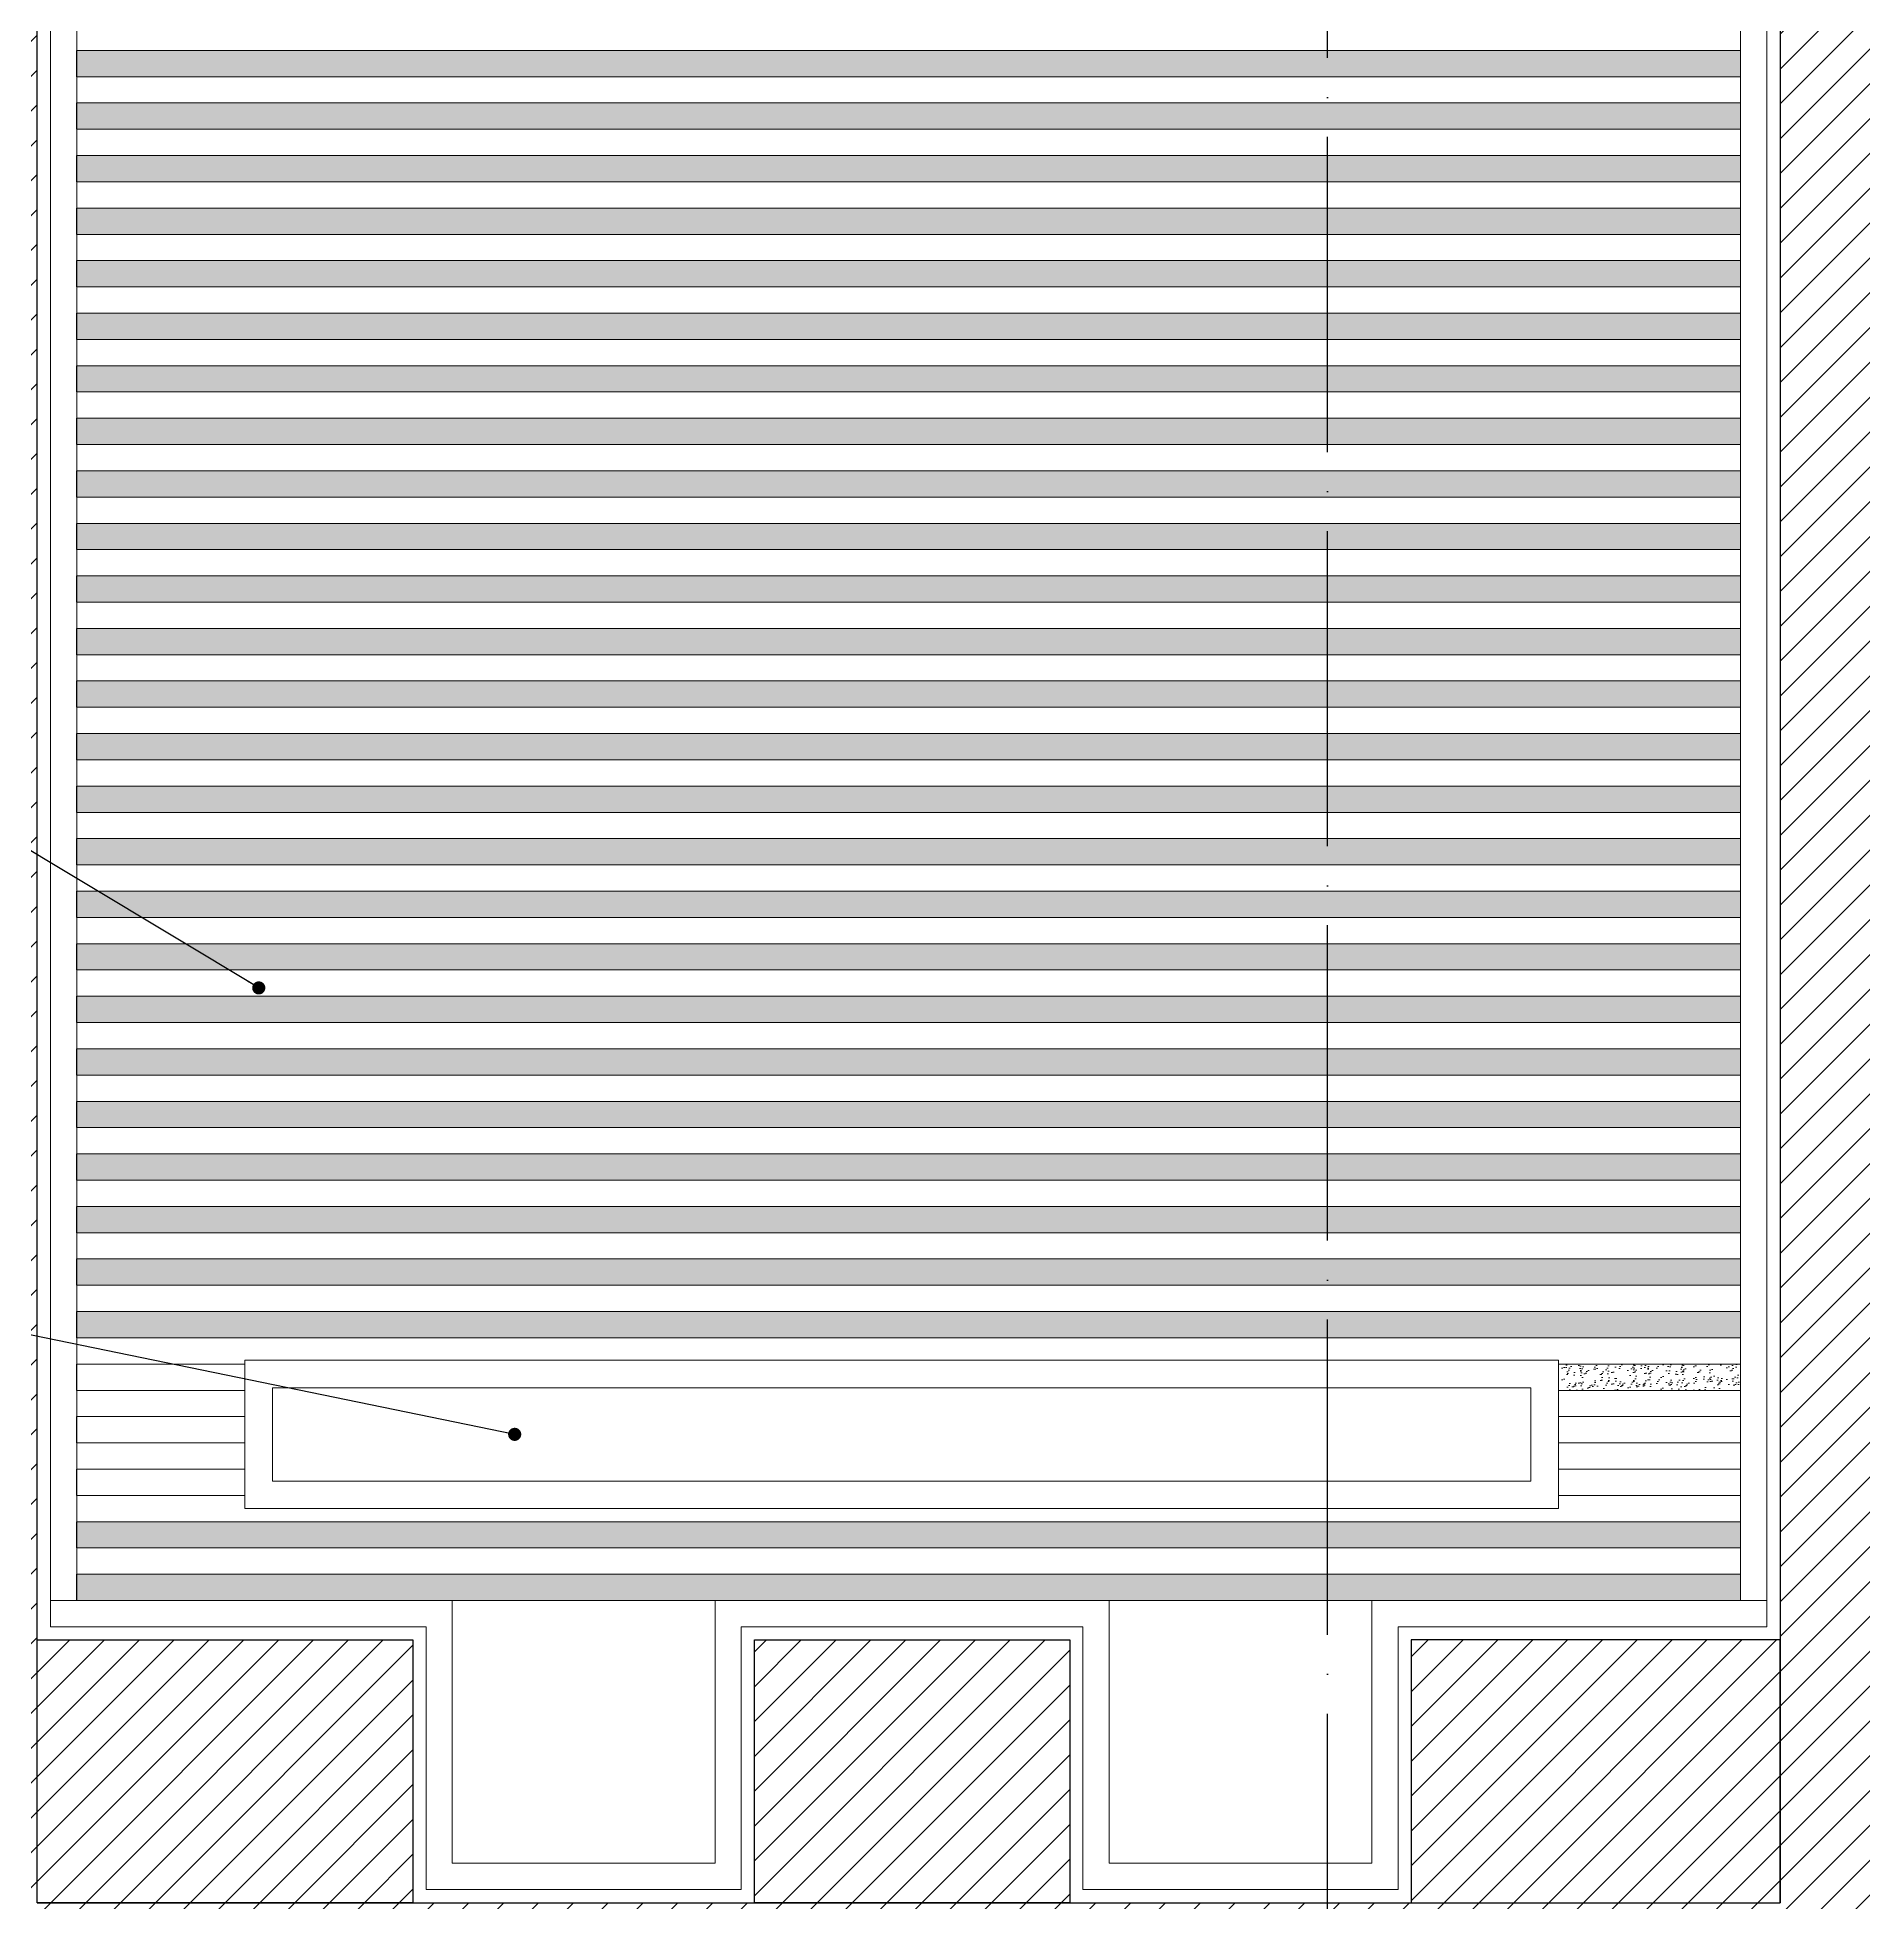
# Model space of a CAD drawing. Header units: inches. Extents: x 258415 to 640093, y 441672 to 945769.
# Drawn here: x 338834 to 340224, y 467714 to 469134 of the extents above; entities that cross this region are included whole.
import ezdxf

# ---------------------------------------------------------------- set-up
doc = ezdxf.new("R2010")
doc.units = ezdxf.units.IN
doc.header["$MEASUREMENT"] = 0
doc.linetypes.add('ACAD_ISO04W100', pattern=[30, 24, -3, 0, -3])
for name, color, linetype in [('A-DIMESNION-1', 7, 'Continuous'), ('CQ Grg Gypsum', 41, 'Continuous'), ('CQ SANITARY WARES', 212, 'Continuous'), ('CQ Wall plan', 3, 'Continuous'), ('CQ_callout', 34, 'Continuous'), ('Layer1', 1, 'Continuous'), ('SANITARY WARES', 212, 'Continuous'), ('xref grd floor$2$CQ Wall hatch_CHB', 8, 'Continuous')]:
    doc.layers.add(name, color=color, linetype=linetype)
doc.layers.add('CQ Marble', color=6, linetype='Continuous', lineweight=0)
doc.layers.add('CQ plan and elev dimension', color=252, linetype='Continuous', lineweight=35)
doc.styles.get("Standard").update_dxf_attribs({"font": 'arial.ttf'})
doc.dimstyles.new('CQ Anno', dxfattribs={"dimscale": 40, "dimtxt": 2.2, "dimasz": 0.75, "dimexe": 1, "dimexo": 0.5, "dimgap": 0.5, "dimtad": 1, "dimrnd": 1, "dimdsep": 46, "dimtxsty": 'Standard', "dimblk": 'x-04-bw-gf-dim-50$0$DIM12', "dimcen": 0.0025, "dimdle": 0.5, "dimclrd": 8, "dimclre": 8, "dimclrt": 2, "dimazin": 2, "dimtfac": 1, "dimtix": 1, "dimtmove": 1, "dimatfit": 0, "dimfxl": 50, "dimtolj": 1, "dimtzin": 0, "dimlwd": -1, "dimarcsym": 1})
doc.dimstyles.get("Standard").update_dxf_attribs({"dimtxt": 0.18, "dimasz": 0.18, "dimexe": 0.18, "dimexo": 0.0625, "dimgap": 0.09, "dimtad": 0, "dimtih": 1, "dimtoh": 1, "dimdec": 4, "dimzin": 0, "dimdsep": 46, "dimtxsty": 'Standard', "dimcen": 0.09, "dimadec": 0, "dimazin": 0, "dimtfac": 1, "dimtdec": 4, "dimtofl": 0, "dimtmove": 0, "dimatfit": 3, "dimfxl": 1, "dimtolj": 1, "dimtzin": 0, "dimarcsym": 0})
pattern_1 = [(45, (0, 0), (-13.25825215, 13.25825215), [])]

# ---------------------------------------------------------------- blocks, each defined once
blk = doc.blocks.new('ff-12 wall plan')
at = {"layer": 'xref grd floor$2$CQ Wall hatch_CHB'}
h = blk.add_hatch(dxfattribs=at)
h.set_pattern_fill('ANSI31,_O', color=8, scale=150)
h.set_pattern_definition(pattern_1)
h.paths.add_polyline_path([(308955.4, 469614.1), (309555.4, 469614.1), (309555.4, 467714.1), (309455.4, 467714.1), (309455.4, 469514.1), (308955.4, 469514.1)])
h = blk.add_hatch(dxfattribs=at)
h.set_pattern_fill('ANSI31,_O', color=8, scale=150)
h.set_pattern_definition(pattern_1)
h.paths.add_polyline_path([(310882, 469614.1), (310982, 469614.1), (310982, 467714.1), (310882, 467714.1)])
h = blk.add_hatch(dxfattribs=at)
h.set_pattern_fill('ANSI31,_O', color=8, scale=150)
h.set_pattern_definition(pattern_1)
h.paths.add_polyline_path([(312635.4, 469204.1), (312635.4, 467298.6), (312435.4, 467298.6), (312435.4, 467514.1), (308955.4, 467514.1), (308955.4, 467298.6), (308755.4, 467298.6), (308755.4, 467614.1), (308408.5, 467614.1), (308408.5, 467814.1), (308755.4, 467814.1), (308755.4, 468804.1), (308955.4, 468804.1), (308955.4, 467714.1), (312435.4, 467714.1), (312435.4, 469204.1)])
h = blk.add_hatch(dxfattribs=at)
h.set_pattern_fill('ANSI31,_O', color=8, scale=150)
h.set_pattern_definition(pattern_1)
h.paths.add_polyline_path([(310882, 467914.1), (310601.3, 467914.1), (310601.3, 467714.1), (310882, 467714.1)])
h.paths.add_polyline_path([(310101.3, 467914.1), (310341.3, 467914.1), (310341.3, 467714.1), (310101.3, 467714.1)])
h.paths.add_polyline_path([(309555.4, 467914.1), (309841.3, 467914.1), (309841.3, 467714.1), (309555.4, 467714.1)])
at = {"layer": 'CQ Wall plan'}
for p in [(310882, 469614.1, 0), (309555.4, 467714.1, 0)]:
    blk.add_line(p, (310882, 467714.1, 0), dxfattribs=at)
at = {"layer": 'CQ Wall plan', "elevation": 0}
for points in [[(309555.4, 467714.1), (309555.4, 469614.1), (308955.4, 469614.1)], [(309555.4, 467714.1), (310882, 467714.1)]]:
    blk.add_lwpolyline(points, dxfattribs=at)
for points in [[(309555.4, 467914.1), (309841.3, 467914.1), (309841.3, 467714.1), (309555.4, 467714.1)], [(310101.3, 467914.1), (310341.3, 467914.1), (310341.3, 467714.1), (310101.3, 467714.1)], [(310882, 467914.1), (310601.3, 467914.1), (310601.3, 467714.1), (310882, 467714.1)]]:
    blk.add_lwpolyline(points, close=True, dxfattribs=at)
blk = doc.blocks.new('ff-12 section line')
at = {"layer": 'Layer1', "linetype": 'ACAD_ISO04W100', "ltscale": 10}
blk.add_line((300724.2, 465241.2, 0), (300724.2, 470702, 0), dxfattribs=at)
blk = doc.blocks.new('ff-12 marble')
at = {"layer": 'CQ Marble'}
for p, q in [((310071.3, 467944.1, 0), (309871.3, 467944.1, 0)), ((310571.3, 467944.1, 0), (310371.3, 467944.1, 0))]:
    blk.add_line(p, q, dxfattribs=at)
at = {"layer": 'CQ Marble', "elevation": 0}
for points in [[(309585.4, 467944.1), (309585.4, 469644.1), (308985.4, 469644.1), (308985.4, 469914.1), (308955.4, 469914.1)], [(309565.4, 467944.1), (309565.4, 469624.1), (308965.4, 469624.1), (308965.4, 469894.1), (308955.4, 469894.1)], [(312405.4, 469434.1), (312405.4, 467944.1), (312105, 467944.1), (312105, 467744.1), (311312.5, 467744.1), (311312.5, 467944.1), (311012, 467944.1), (311012, 469644.1), (310852, 469644.1), (310852, 467944.1)], [(312425.4, 469439.1), (312425.4, 467924.1), (312125, 467924.1), (312125, 467724.1), (311292.5, 467724.1), (311292.5, 467924.1), (310992, 467924.1), (310992, 469624.1), (310872, 469624.1), (310872, 467944.1)], [(310872, 467944.1), (310872, 467924.1), (310591.3, 467924.1), (310591.3, 467724.1), (310351.3, 467724.1), (310351.3, 467924.1), (310091.3, 467924.1), (310091.3, 467724.1), (309851.3, 467724.1), (309851.3, 467924.1), (309565.4, 467924.1), (309565.4, 467944.1), (309871.3, 467944.1), (309871.3, 467744.1), (310071.3, 467744.1), (310071.3, 467944.1), (310371.3, 467944.1), (310371.3, 467744.1), (310571.3, 467744.1), (310571.3, 467944.1), (310872, 467944.1)]]:
    blk.add_lwpolyline(points, dxfattribs=at)
blk = doc.blocks.new('Viega X1 Advantix-tile floor drainage 618 025')
at = {"layer": 'SANITARY WARES', "lineweight": 0, "ltscale": 4}
for points in [[(35429.4, 690.1), (36429.4, 690.1), (36429.4, 577.1), (35429.4, 577.1)], [(35450.4, 669.1), (36408.4, 669.1), (36408.4, 598.1), (35450.4, 598.1)]]:
    blk.add_lwpolyline(points, close=True, dxfattribs=at)
blk = doc.blocks.new('x-04-bw-gf-dim-50$0$DIM12')
blk.add_line((0, -1), (0, 1))
at = {"color": 8}
blk.add_line((-1, 0), (1, 0), dxfattribs=at)
blk.add_circle((0, 0), 0.5)
blk = doc.blocks.new('*D1206')
at = {"layer": 'A-DIMESNION-1', "color": 8, "lineweight": -2, "ltscale": 0.05, "transparency": 16777216}
for p, q in [((338733.5, 467694.1), (338733.5, 466478.2)), ((338833.5, 467694.1), (338833.5, 466478.2))]:
    blk.add_line(p, q, dxfattribs=at)
at = {"layer": 'A-DIMESNION-1', "color": 8, "ltscale": 0.05, "transparency": 16777216}
for p, q in [((338713.5, 466518.2), (338693.5, 466518.2)), ((338733.5, 466518.2), (338833.5, 466518.2)), ((338853.5, 466518.2), (338873.5, 466518.2))]:
    blk.add_line(p, q, dxfattribs=at)
at = {"layer": 'Defpoints', "color": 0, "linetype": 'Continuous', "ltscale": 0.05, "transparency": 16777216}
for p in [(338733.5, 467714.1, 0), (338833.5, 467714.1, 0), (338833.5, 466518.2)]:
    blk.add_point(p, dxfattribs=at)
at = {"layer": 'A-DIMESNION-1', "color": 8, "linetype": 'Continuous', "ltscale": 0.05, "transparency": 16777216, "xscale": 20, "yscale": 20, "zscale": 20}
blk.add_blockref('x-04-bw-gf-dim-50$0$DIM12', (338733.5, 466518.2), dxfattribs=at)
at = {"layer": 'A-DIMESNION-1', "color": 8, "linetype": 'Continuous', "ltscale": 0.05, "transparency": 16777216, "xscale": 20, "yscale": 20, "zscale": 20, "rotation": 180}
blk.add_blockref('x-04-bw-gf-dim-50$0$DIM12', (338833.5, 466518.2), dxfattribs=at)
at = {"layer": 'A-DIMESNION-1', "color": 2, "linetype": 'Continuous', "ltscale": 0.05, "transparency": 16777216, "insert": (338783.5, 466546.6), "char_height": 44, "attachment_point": 5}
blk.add_mtext('\\A1;100', dxfattribs=at)
blk = doc.blocks.new('*D1221')
at = {"layer": 'A-DIMESNION-1', "color": 8, "lineweight": -2, "ltscale": 0.05, "transparency": 16777216}
for p, q in [((338833.5, 467694.1), (338833.5, 466478.2)), ((340260.1, 467694.1), (340260.1, 466478.2))]:
    blk.add_line(p, q, dxfattribs=at)
at = {"layer": 'A-DIMESNION-1', "color": 8, "ltscale": 0.05, "transparency": 16777216}
blk.add_line((340240.1, 466518.2), (338853.5, 466518.2), dxfattribs=at)
at = {"layer": 'Defpoints', "color": 0, "linetype": 'Continuous', "ltscale": 0.05, "transparency": 16777216}
for p in [(338833.5, 467714.1, 0), (340260.1, 467714.1, 0), (338833.5, 466518.2)]:
    blk.add_point(p, dxfattribs=at)
at = {"layer": 'A-DIMESNION-1', "color": 8, "linetype": 'Continuous', "ltscale": 0.05, "transparency": 16777216, "xscale": 20, "yscale": 20, "zscale": 20, "rotation": 180}
blk.add_blockref('x-04-bw-gf-dim-50$0$DIM12', (338833.5, 466518.2), dxfattribs=at)
at = {"layer": 'A-DIMESNION-1', "color": 8, "linetype": 'Continuous', "ltscale": 0.05, "transparency": 16777216, "xscale": 20, "yscale": 20, "zscale": 20}
blk.add_blockref('x-04-bw-gf-dim-50$0$DIM12', (340260.1, 466518.2), dxfattribs=at)
at = {"layer": 'A-DIMESNION-1', "color": 2, "linetype": 'Continuous', "ltscale": 0.05, "transparency": 16777216, "insert": (339546.8, 466546.3), "char_height": 44, "attachment_point": 5}
blk.add_mtext('\\A1;1427', dxfattribs=at)

msp = doc.modelspace()

# ---------------------------------------------------------------- hatches: boundary and pattern name
at = {"layer": 'CQ Marble'}
h = msp.add_hatch(dxfattribs=at)
h.set_pattern_fill('AR-SAND', color=251, scale=10, angle=90)
h.set_pattern_definition([(127.5, (845495.194, 16592.707), (-19.2682377, -0.62993358), [0, -15.2, 0, -17, 0, -16.25]), (97.5, (845495.194, 16592.707), (-28.2214607, 17.6977671), [0, -8.2, 0, -13.7, 0, -5.25]), (57.5, (845495.194, 16580.407), (-0.05659054, 31.1414186), [0, -5, 0, -18, 0, -23.5]), (47.5, (845495.194, 16580.407), (-8.7767556, 30.061266), [0, -2.5, 0, -11.8, 0, -13.5])])
h.paths.add_polyline_path([(338863.597, 469124.111), (338863.502, 469104.111), (340130.151, 469104.111), (340130.151, 469124.111)])
h = msp.add_hatch(dxfattribs=at)
h.set_pattern_fill('AR-SAND', color=251, scale=10, angle=90)
h.set_pattern_definition([(127.5, (845495.194, 16552.707), (-19.2682377, -0.62993358), [0, -15.2, 0, -17, 0, -16.25]), (97.5, (845495.194, 16552.707), (-28.2214607, 17.6977671), [0, -8.2, 0, -13.7, 0, -5.25]), (57.5, (845495.194, 16540.407), (-0.05659054, 31.1414186), [0, -5, 0, -18, 0, -23.5]), (47.5, (845495.194, 16540.407), (-8.7767556, 30.061266), [0, -2.5, 0, -11.8, 0, -13.5])])
h.paths.add_polyline_path([(338863.597, 469084.111), (338863.502, 469064.111), (340130.151, 469064.111), (340130.151, 469084.111)])
h = msp.add_hatch(dxfattribs=at)
h.set_pattern_fill('AR-SAND', color=251, scale=10, angle=90)
h.set_pattern_definition([(127.5, (845495.194, 16512.707), (-19.2682377, -0.62993358), [0, -15.2, 0, -17, 0, -16.25]), (97.5, (845495.194, 16512.707), (-28.2214607, 17.6977671), [0, -8.2, 0, -13.7, 0, -5.25]), (57.5, (845495.194, 16500.407), (-0.05659054, 31.1414186), [0, -5, 0, -18, 0, -23.5]), (47.5, (845495.194, 16500.407), (-8.7767556, 30.061266), [0, -2.5, 0, -11.8, 0, -13.5])])
h.paths.add_polyline_path([(338863.597, 469044.111), (338863.502, 469024.111), (340130.151, 469024.111), (340130.151, 469044.111)])
h = msp.add_hatch(dxfattribs=at)
h.set_pattern_fill('AR-SAND', color=251, scale=10, angle=90)
h.set_pattern_definition([(127.5, (845495.194, 16472.707), (-19.2682377, -0.62993358), [0, -15.2, 0, -17, 0, -16.25]), (97.5, (845495.194, 16472.707), (-28.2214607, 17.6977671), [0, -8.2, 0, -13.7, 0, -5.25]), (57.5, (845495.194, 16460.407), (-0.05659054, 31.1414186), [0, -5, 0, -18, 0, -23.5]), (47.5, (845495.194, 16460.407), (-8.7767556, 30.061266), [0, -2.5, 0, -11.8, 0, -13.5])])
h.paths.add_polyline_path([(338863.597, 469004.111), (338863.502, 468984.111), (340130.151, 468984.111), (340130.151, 469004.111)])
h = msp.add_hatch(dxfattribs=at)
h.set_pattern_fill('AR-SAND', color=251, scale=10, angle=90)
h.set_pattern_definition([(127.5, (845495.194, 16432.707), (-19.2682377, -0.62993358), [0, -15.2, 0, -17, 0, -16.25]), (97.5, (845495.194, 16432.707), (-28.2214607, 17.6977671), [0, -8.2, 0, -13.7, 0, -5.25]), (57.5, (845495.194, 16420.407), (-0.05659054, 31.1414186), [0, -5, 0, -18, 0, -23.5]), (47.5, (845495.194, 16420.407), (-8.7767556, 30.061266), [0, -2.5, 0, -11.8, 0, -13.5])])
h.paths.add_polyline_path([(338863.597, 468964.111), (338863.502, 468944.111), (340130.151, 468944.111), (340130.151, 468964.111)])
h = msp.add_hatch(dxfattribs=at)
h.set_pattern_fill('AR-SAND', color=251, scale=10, angle=90)
h.set_pattern_definition([(127.5, (845495.194, 16392.707), (-19.2682377, -0.62993358), [0, -15.2, 0, -17, 0, -16.25]), (97.5, (845495.194, 16392.707), (-28.2214607, 17.6977671), [0, -8.2, 0, -13.7, 0, -5.25]), (57.5, (845495.194, 16380.407), (-0.05659054, 31.1414186), [0, -5, 0, -18, 0, -23.5]), (47.5, (845495.194, 16380.407), (-8.7767556, 30.061266), [0, -2.5, 0, -11.8, 0, -13.5])])
h.paths.add_polyline_path([(338863.597, 468924.111), (338863.502, 468904.111), (340130.151, 468904.111), (340130.151, 468924.111)])
h = msp.add_hatch(dxfattribs=at)
h.set_pattern_fill('AR-SAND', color=251, scale=10, angle=90)
h.set_pattern_definition([(127.5, (845495.194, 16352.707), (-19.2682377, -0.62993358), [0, -15.2, 0, -17, 0, -16.25]), (97.5, (845495.194, 16352.707), (-28.2214607, 17.6977671), [0, -8.2, 0, -13.7, 0, -5.25]), (57.5, (845495.194, 16340.407), (-0.05659054, 31.1414186), [0, -5, 0, -18, 0, -23.5]), (47.5, (845495.194, 16340.407), (-8.7767556, 30.061266), [0, -2.5, 0, -11.8, 0, -13.5])])
h.paths.add_polyline_path([(338863.597, 468884.111), (338863.502, 468864.111), (340130.151, 468864.111), (340130.151, 468884.111)])
h = msp.add_hatch(dxfattribs=at)
h.set_pattern_fill('AR-SAND', color=251, scale=10, angle=90)
h.set_pattern_definition([(127.5, (845495.194, 16312.707), (-19.2682377, -0.62993358), [0, -15.2, 0, -17, 0, -16.25]), (97.5, (845495.194, 16312.707), (-28.2214607, 17.6977671), [0, -8.2, 0, -13.7, 0, -5.25]), (57.5, (845495.194, 16300.407), (-0.05659054, 31.1414186), [0, -5, 0, -18, 0, -23.5]), (47.5, (845495.194, 16300.407), (-8.7767556, 30.061266), [0, -2.5, 0, -11.8, 0, -13.5])])
h.paths.add_polyline_path([(338863.597, 468844.111), (338863.502, 468824.111), (340130.151, 468824.111), (340130.151, 468844.111)])
h = msp.add_hatch(dxfattribs=at)
h.set_pattern_fill('AR-SAND', color=251, scale=10, angle=90)
h.set_pattern_definition([(127.5, (845495.194, 16272.707), (-19.2682377, -0.62993358), [0, -15.2, 0, -17, 0, -16.25]), (97.5, (845495.194, 16272.707), (-28.2214607, 17.6977671), [0, -8.2, 0, -13.7, 0, -5.25]), (57.5, (845495.194, 16260.407), (-0.05659054, 31.1414186), [0, -5, 0, -18, 0, -23.5]), (47.5, (845495.194, 16260.407), (-8.7767556, 30.061266), [0, -2.5, 0, -11.8, 0, -13.5])])
h.paths.add_polyline_path([(338863.597, 468804.111), (338863.502, 468784.111), (340130.151, 468784.111), (340130.151, 468804.111)])
h = msp.add_hatch(dxfattribs=at)
h.set_pattern_fill('AR-SAND', color=251, scale=10, angle=90)
h.set_pattern_definition([(127.5, (845495.194, 16232.707), (-19.2682377, -0.62993358), [0, -15.2, 0, -17, 0, -16.25]), (97.5, (845495.194, 16232.707), (-28.2214607, 17.6977671), [0, -8.2, 0, -13.7, 0, -5.25]), (57.5, (845495.194, 16220.407), (-0.05659054, 31.1414186), [0, -5, 0, -18, 0, -23.5]), (47.5, (845495.194, 16220.407), (-8.7767556, 30.061266), [0, -2.5, 0, -11.8, 0, -13.5])])
h.paths.add_polyline_path([(338863.597, 468764.111), (338863.502, 468744.111), (340130.151, 468744.111), (340130.151, 468764.111)])
h = msp.add_hatch(dxfattribs=at)
h.set_pattern_fill('AR-SAND', color=251, scale=10, angle=90)
h.set_pattern_definition([(127.5, (845495.194, 16192.707), (-19.2682377, -0.62993358), [0, -15.2, 0, -17, 0, -16.25]), (97.5, (845495.194, 16192.707), (-28.2214607, 17.6977671), [0, -8.2, 0, -13.7, 0, -5.25]), (57.5, (845495.194, 16180.407), (-0.05659054, 31.1414186), [0, -5, 0, -18, 0, -23.5]), (47.5, (845495.194, 16180.407), (-8.7767556, 30.061266), [0, -2.5, 0, -11.8, 0, -13.5])])
h.paths.add_polyline_path([(338863.597, 468724.111), (338863.502, 468704.111), (340130.151, 468704.111), (340130.151, 468724.111)])
h = msp.add_hatch(dxfattribs=at)
h.set_pattern_fill('AR-SAND', color=251, scale=10, angle=90)
h.set_pattern_definition([(127.5, (845495.194, 16152.707), (-19.2682377, -0.62993358), [0, -15.2, 0, -17, 0, -16.25]), (97.5, (845495.194, 16152.707), (-28.2214607, 17.6977671), [0, -8.2, 0, -13.7, 0, -5.25]), (57.5, (845495.194, 16140.407), (-0.05659054, 31.1414186), [0, -5, 0, -18, 0, -23.5]), (47.5, (845495.194, 16140.407), (-8.7767556, 30.061266), [0, -2.5, 0, -11.8, 0, -13.5])])
h.paths.add_polyline_path([(338863.597, 468684.111), (338863.502, 468664.111), (340130.151, 468664.111), (340130.151, 468684.111)])
h = msp.add_hatch(dxfattribs=at)
h.set_pattern_fill('AR-SAND', color=251, scale=10, angle=90)
h.set_pattern_definition([(127.5, (845495.194, 16112.707), (-19.2682377, -0.62993358), [0, -15.2, 0, -17, 0, -16.25]), (97.5, (845495.194, 16112.707), (-28.2214607, 17.6977671), [0, -8.2, 0, -13.7, 0, -5.25]), (57.5, (845495.194, 16100.407), (-0.05659054, 31.1414186), [0, -5, 0, -18, 0, -23.5]), (47.5, (845495.194, 16100.407), (-8.7767556, 30.061266), [0, -2.5, 0, -11.8, 0, -13.5])])
h.paths.add_polyline_path([(338863.597, 468644.111), (338863.502, 468624.111), (340130.151, 468624.111), (340130.151, 468644.111)])
h = msp.add_hatch(dxfattribs=at)
h.set_pattern_fill('AR-SAND', color=251, scale=10, angle=90)
h.set_pattern_definition([(127.5, (845495.194, 16072.707), (-19.2682377, -0.62993358), [0, -15.2, 0, -17, 0, -16.25]), (97.5, (845495.194, 16072.707), (-28.2214607, 17.6977671), [0, -8.2, 0, -13.7, 0, -5.25]), (57.5, (845495.194, 16060.407), (-0.05659054, 31.1414186), [0, -5, 0, -18, 0, -23.5]), (47.5, (845495.194, 16060.407), (-8.7767556, 30.061266), [0, -2.5, 0, -11.8, 0, -13.5])])
h.paths.add_polyline_path([(338863.597, 468604.111), (338863.502, 468584.111), (340130.151, 468584.111), (340130.151, 468604.111)])
h = msp.add_hatch(dxfattribs=at)
h.set_pattern_fill('AR-SAND', color=251, scale=10, angle=90)
h.set_pattern_definition([(127.5, (845495.194, 16032.707), (-19.2682377, -0.62993358), [0, -15.2, 0, -17, 0, -16.25]), (97.5, (845495.194, 16032.707), (-28.2214607, 17.6977671), [0, -8.2, 0, -13.7, 0, -5.25]), (57.5, (845495.194, 16020.407), (-0.05659054, 31.1414186), [0, -5, 0, -18, 0, -23.5]), (47.5, (845495.194, 16020.407), (-8.7767556, 30.061266), [0, -2.5, 0, -11.8, 0, -13.5])])
h.paths.add_polyline_path([(338863.597, 468564.111), (338863.502, 468544.111), (340130.151, 468544.111), (340130.151, 468564.111)])
h = msp.add_hatch(dxfattribs=at)
h.set_pattern_fill('AR-SAND', color=251, scale=10, angle=90)
h.set_pattern_definition([(127.5, (845495.194, 15992.707), (-19.2682377, -0.62993358), [0, -15.2, 0, -17, 0, -16.25]), (97.5, (845495.194, 15992.707), (-28.2214607, 17.6977671), [0, -8.2, 0, -13.7, 0, -5.25]), (57.5, (845495.194, 15980.407), (-0.05659054, 31.1414186), [0, -5, 0, -18, 0, -23.5]), (47.5, (845495.194, 15980.407), (-8.7767556, 30.061266), [0, -2.5, 0, -11.8, 0, -13.5])])
h.paths.add_polyline_path([(338863.597, 468524.111), (338863.502, 468504.111), (340130.151, 468504.111), (340130.151, 468524.111)])
h = msp.add_hatch(dxfattribs=at)
h.set_pattern_fill('AR-SAND', color=251, scale=10, angle=90)
h.set_pattern_definition([(127.5, (845495.194, 15952.707), (-19.2682377, -0.62993358), [0, -15.2, 0, -17, 0, -16.25]), (97.5, (845495.194, 15952.707), (-28.2214607, 17.6977671), [0, -8.2, 0, -13.7, 0, -5.25]), (57.5, (845495.194, 15940.407), (-0.05659054, 31.1414186), [0, -5, 0, -18, 0, -23.5]), (47.5, (845495.194, 15940.407), (-8.7767556, 30.061266), [0, -2.5, 0, -11.8, 0, -13.5])])
h.paths.add_polyline_path([(338863.597, 468484.111), (338863.502, 468464.111), (340130.151, 468464.111), (340130.151, 468484.111)])
h = msp.add_hatch(dxfattribs=at)
h.set_pattern_fill('AR-SAND', color=251, scale=10, angle=90)
h.set_pattern_definition([(127.5, (845495.194, 15912.707), (-19.2682377, -0.62993358), [0, -15.2, 0, -17, 0, -16.25]), (97.5, (845495.194, 15912.707), (-28.2214607, 17.6977671), [0, -8.2, 0, -13.7, 0, -5.25]), (57.5, (845495.194, 15900.407), (-0.05659054, 31.1414186), [0, -5, 0, -18, 0, -23.5]), (47.5, (845495.194, 15900.407), (-8.7767556, 30.061266), [0, -2.5, 0, -11.8, 0, -13.5])])
h.paths.add_polyline_path([(338863.597, 468444.111), (338863.502, 468424.111), (340130.151, 468424.111), (340130.151, 468444.111)])
h = msp.add_hatch(dxfattribs=at)
h.set_pattern_fill('AR-SAND', color=251, scale=10, angle=90)
h.set_pattern_definition([(127.5, (845495.194, 15872.707), (-19.2682377, -0.62993358), [0, -15.2, 0, -17, 0, -16.25]), (97.5, (845495.194, 15872.707), (-28.2214607, 17.6977671), [0, -8.2, 0, -13.7, 0, -5.25]), (57.5, (845495.194, 15860.407), (-0.05659054, 31.1414186), [0, -5, 0, -18, 0, -23.5]), (47.5, (845495.194, 15860.407), (-8.7767556, 30.061266), [0, -2.5, 0, -11.8, 0, -13.5])])
h.paths.add_polyline_path([(338863.597, 468404.111), (338863.502, 468384.111), (340130.151, 468384.111), (340130.151, 468404.111)])
h = msp.add_hatch(dxfattribs=at)
h.set_pattern_fill('AR-SAND', color=251, scale=10, angle=90)
h.set_pattern_definition([(127.5, (845495.194, 15832.707), (-19.2682377, -0.62993358), [0, -15.2, 0, -17, 0, -16.25]), (97.5, (845495.194, 15832.707), (-28.2214607, 17.6977671), [0, -8.2, 0, -13.7, 0, -5.25]), (57.5, (845495.194, 15820.407), (-0.05659054, 31.1414186), [0, -5, 0, -18, 0, -23.5]), (47.5, (845495.194, 15820.407), (-8.7767556, 30.061266), [0, -2.5, 0, -11.8, 0, -13.5])])
h.paths.add_polyline_path([(338863.597, 468364.111), (338863.502, 468344.111), (340130.151, 468344.111), (340130.151, 468364.111)])
h = msp.add_hatch(dxfattribs=at)
h.set_pattern_fill('AR-SAND', color=251, scale=10, angle=90)
h.set_pattern_definition([(127.5, (845495.194, 15792.707), (-19.2682377, -0.62993358), [0, -15.2, 0, -17, 0, -16.25]), (97.5, (845495.194, 15792.707), (-28.2214607, 17.6977671), [0, -8.2, 0, -13.7, 0, -5.25]), (57.5, (845495.194, 15780.407), (-0.05659054, 31.1414186), [0, -5, 0, -18, 0, -23.5]), (47.5, (845495.194, 15780.407), (-8.7767556, 30.061266), [0, -2.5, 0, -11.8, 0, -13.5])])
h.paths.add_polyline_path([(338863.597, 468324.111), (338863.502, 468304.111), (340130.151, 468304.111), (340130.151, 468324.111)])
h = msp.add_hatch(dxfattribs=at)
h.set_pattern_fill('AR-SAND', color=251, scale=10, angle=90)
h.set_pattern_definition([(127.5, (845495.194, 15752.707), (-19.2682377, -0.62993358), [0, -15.2, 0, -17, 0, -16.25]), (97.5, (845495.194, 15752.707), (-28.2214607, 17.6977671), [0, -8.2, 0, -13.7, 0, -5.25]), (57.5, (845495.194, 15740.407), (-0.05659054, 31.1414186), [0, -5, 0, -18, 0, -23.5]), (47.5, (845495.194, 15740.407), (-8.7767556, 30.061266), [0, -2.5, 0, -11.8, 0, -13.5])])
h.paths.add_polyline_path([(338863.597, 468284.111), (338863.502, 468264.111), (340130.151, 468264.111), (340130.151, 468284.111)])
h = msp.add_hatch(dxfattribs=at)
h.set_pattern_fill('AR-SAND', color=251, scale=10, angle=90)
h.set_pattern_definition([(127.5, (845495.194, 15712.707), (-19.2682377, -0.62993358), [0, -15.2, 0, -17, 0, -16.25]), (97.5, (845495.194, 15712.707), (-28.2214607, 17.6977671), [0, -8.2, 0, -13.7, 0, -5.25]), (57.5, (845495.194, 15700.407), (-0.05659054, 31.1414186), [0, -5, 0, -18, 0, -23.5]), (47.5, (845495.194, 15700.407), (-8.7767556, 30.061266), [0, -2.5, 0, -11.8, 0, -13.5])])
h.paths.add_polyline_path([(338863.597, 468244.111), (338863.502, 468224.111), (340130.151, 468224.111), (340130.151, 468244.111)])
h = msp.add_hatch(dxfattribs=at)
h.set_pattern_fill('AR-SAND', color=251, scale=10, angle=90)
h.set_pattern_definition([(127.5, (845495.194, 15672.707), (-19.2682377, -0.62993358), [0, -15.2, 0, -17, 0, -16.25]), (97.5, (845495.194, 15672.707), (-28.2214607, 17.6977671), [0, -8.2, 0, -13.7, 0, -5.25]), (57.5, (845495.194, 15660.407), (-0.05659054, 31.1414186), [0, -5, 0, -18, 0, -23.5]), (47.5, (845495.194, 15660.407), (-8.7767556, 30.061266), [0, -2.5, 0, -11.8, 0, -13.5])])
h.paths.add_polyline_path([(338863.597, 468204.111), (338863.502, 468184.111), (340130.151, 468184.111), (340130.151, 468204.111)])
h = msp.add_hatch(dxfattribs=at)
h.set_pattern_fill('AR-SAND', color=251, scale=10, angle=90)
h.set_pattern_definition([(127.5, (845495.194, 15632.707), (-19.2682377, -0.62993358), [0, -15.2, 0, -17, 0, -16.25]), (97.5, (845495.194, 15632.707), (-28.2214607, 17.6977671), [0, -8.2, 0, -13.7, 0, -5.25]), (57.5, (845495.194, 15620.407), (-0.05659054, 31.1414186), [0, -5, 0, -18, 0, -23.5]), (47.5, (845495.194, 15620.407), (-8.7767556, 30.061266), [0, -2.5, 0, -11.8, 0, -13.5])])
h.paths.add_polyline_path([(338863.597, 468164.111), (338863.502, 468144.111), (340130.151, 468144.111), (340130.151, 468164.111)])
h = msp.add_hatch(dxfattribs=at)
h.set_pattern_fill('AR-SAND', color=251, scale=10, angle=90)
h.set_pattern_definition([(127.5, (10623.683, 0), (-19.2682377, -0.6299336), [0, -15.2, 0, -17, 0, -16.25]), (97.5, (10623.683, 0), (-28.2214607, 17.697767), [0, -8.2, 0, -13.7, 0, -5.25]), (57.5, (10623.683, -12.3), (-0.05659054, 31.1414186), [0, -5, 0, -18, 0, -23.5]), (47.5, (10623.683, -12.3), (-8.7767556, 30.061266), [0, -2.5, 0, -11.8, 0, -13.5])])
edge = h.paths.add_edge_path()
edge.add_line((339991.559, 468104.111), (340130.151, 468104.111))
edge.add_line((340130.151, 468104.111), (340130.151, 468124.111))
edge.add_line((340130.151, 468124.111), (339991.559, 468124.111))
h = msp.add_hatch(dxfattribs=at)
h.set_pattern_fill('AR-SAND', color=251, scale=10, angle=90)
h.set_pattern_definition([(127.5, (10623.683, -40), (-19.2682377, -0.6299336), [0, -15.2, 0, -17, 0, -16.25]), (97.5, (10623.683, -40), (-28.2214607, 17.697767), [0, -8.2, 0, -13.7, 0, -5.25]), (57.5, (10623.683, -52.3), (-0.05659054, 31.1414186), [0, -5, 0, -18, 0, -23.5]), (47.5, (10623.683, -52.3), (-8.7767556, 30.061266), [0, -2.5, 0, -11.8, 0, -13.5])])
edge = h.paths.add_edge_path()
edge.add_line((339991.559, 468104.111), (340130.151, 468104.111))
edge.add_line((340130.151, 468104.111), (340130.151, 468124.111))
edge.add_line((340130.151, 468124.111), (339991.559, 468124.111))
h = msp.add_hatch(dxfattribs=at)
h.set_pattern_fill('AR-SAND', color=251, scale=10, angle=90)
h.set_pattern_definition([(127.5, (10623.683, -80), (-19.2682377, -0.6299336), [0, -15.2, 0, -17, 0, -16.25]), (97.5, (10623.683, -80), (-28.2214607, 17.697767), [0, -8.2, 0, -13.7, 0, -5.25]), (57.5, (10623.683, -92.3), (-0.05659054, 31.1414186), [0, -5, 0, -18, 0, -23.5]), (47.5, (10623.683, -92.3), (-8.7767556, 30.061266), [0, -2.5, 0, -11.8, 0, -13.5])])
edge = h.paths.add_edge_path()
edge.add_line((339991.559, 468104.111), (340130.151, 468104.111))
edge.add_line((340130.151, 468104.111), (340130.151, 468124.111))
edge.add_line((340130.151, 468124.111), (339991.559, 468124.111))
h = msp.add_hatch(dxfattribs=at)
h.set_pattern_fill('AR-SAND', color=251, scale=10, angle=90)
h.set_pattern_definition([(127.5, (9485.091, 0), (-19.2682377, -0.6299336), [0, -15.2, 0, -17, 0, -16.25]), (97.5, (9485.091, 0), (-28.2214607, 17.697767), [0, -8.2, 0, -13.7, 0, -5.25]), (57.5, (9485.091, -12.3), (-0.05659054, 31.1414186), [0, -5, 0, -18, 0, -23.5]), (47.5, (9485.091, -12.3), (-8.7767556, 30.061266), [0, -2.5, 0, -11.8, 0, -13.5])])
edge = h.paths.add_edge_path()
edge.add_line((339991.559, 468104.111), (340130.151, 468104.111))
edge.add_line((340130.151, 468104.111), (340130.151, 468124.111))
edge.add_line((340130.151, 468124.111), (339991.559, 468124.111))
h = msp.add_hatch(dxfattribs=at)
h.set_pattern_fill('AR-SAND', color=251, scale=10, angle=90)
h.set_pattern_definition([(127.5, (9485.091, -40), (-19.2682377, -0.6299336), [0, -15.2, 0, -17, 0, -16.25]), (97.5, (9485.091, -40), (-28.2214607, 17.697767), [0, -8.2, 0, -13.7, 0, -5.25]), (57.5, (9485.091, -52.3), (-0.05659054, 31.1414186), [0, -5, 0, -18, 0, -23.5]), (47.5, (9485.091, -52.3), (-8.7767556, 30.061266), [0, -2.5, 0, -11.8, 0, -13.5])])
edge = h.paths.add_edge_path()
edge.add_line((339991.559, 468104.111), (340130.151, 468104.111))
edge.add_line((340130.151, 468104.111), (340130.151, 468124.111))
edge.add_line((340130.151, 468124.111), (339991.559, 468124.111))
h = msp.add_hatch(dxfattribs=at)
h.set_pattern_fill('AR-SAND', color=251, scale=10, angle=90)
h.set_pattern_definition([(127.5, (9485.091, -80), (-19.2682377, -0.6299336), [0, -15.2, 0, -17, 0, -16.25]), (97.5, (9485.091, -80), (-28.2214607, 17.697767), [0, -8.2, 0, -13.7, 0, -5.25]), (57.5, (9485.091, -92.3), (-0.05659054, 31.1414186), [0, -5, 0, -18, 0, -23.5]), (47.5, (9485.091, -92.3), (-8.7767556, 30.061266), [0, -2.5, 0, -11.8, 0, -13.5])])
edge = h.paths.add_edge_path()
edge.add_line((339991.559, 468104.111), (340130.151, 468104.111))
edge.add_line((340130.151, 468104.111), (340130.151, 468124.111))
edge.add_line((340130.151, 468124.111), (339991.559, 468124.111))
h = msp.add_hatch(dxfattribs=at)
h.set_pattern_fill('AR-SAND', color=251, scale=10, angle=90)
h.set_pattern_definition([(127.5, (845495.194, 15472.707), (-19.2682377, -0.62993358), [0, -15.2, 0, -17, 0, -16.25]), (97.5, (845495.194, 15472.707), (-28.2214607, 17.6977671), [0, -8.2, 0, -13.7, 0, -5.25]), (57.5, (845495.194, 15460.407), (-0.05659054, 31.1414186), [0, -5, 0, -18, 0, -23.5]), (47.5, (845495.194, 15460.407), (-8.7767556, 30.061266), [0, -2.5, 0, -11.8, 0, -13.5])])
h.paths.add_polyline_path([(338863.597, 468004.111), (338863.502, 467984.111), (340130.151, 467984.111), (340130.151, 468004.111)])
h = msp.add_hatch(dxfattribs=at)
h.set_pattern_fill('AR-SAND', color=251, scale=10, angle=90)
h.set_pattern_definition([(127.5, (845495.194, 15432.707), (-19.2682377, -0.62993358), [0, -15.2, 0, -17, 0, -16.25]), (97.5, (845495.194, 15432.707), (-28.2214607, 17.6977671), [0, -8.2, 0, -13.7, 0, -5.25]), (57.5, (845495.194, 15420.407), (-0.05659054, 31.1414186), [0, -5, 0, -18, 0, -23.5]), (47.5, (845495.194, 15420.407), (-8.7767556, 30.061266), [0, -2.5, 0, -11.8, 0, -13.5])])
h.paths.add_polyline_path([(338863.597, 467964.111), (338863.502, 467944.111), (340130.151, 467944.111), (340130.151, 467964.111)])

# ---------------------------------------------------------------- linework, layer by layer
at = {"layer": 'CQ Marble', "elevation": 0}
for points in [[(338863.502, 469124.111), (338863.502, 469104.111), (340130.151, 469104.111), (340130.151, 469124.111)], [(338863.502, 469084.111), (338863.502, 469064.111), (340130.151, 469064.111), (340130.151, 469084.111)], [(338863.502, 469044.111), (338863.502, 469024.111), (340130.151, 469024.111), (340130.151, 469044.111)], [(338863.502, 469004.111), (338863.502, 468984.111), (340130.151, 468984.111), (340130.151, 469004.111)], [(338863.502, 468964.111), (338863.502, 468944.111), (340130.151, 468944.111), (340130.151, 468964.111)], [(338863.502, 468924.111), (338863.502, 468904.111), (340130.151, 468904.111), (340130.151, 468924.111)], [(338863.502, 468884.111), (338863.502, 468864.111), (340130.151, 468864.111), (340130.151, 468884.111)], [(338863.502, 468844.111), (338863.502, 468824.111), (340130.151, 468824.111), (340130.151, 468844.111)], [(338863.502, 468804.111), (338863.502, 468784.111), (340130.151, 468784.111), (340130.151, 468804.111)], [(338863.502, 468764.111), (338863.502, 468744.111), (340130.151, 468744.111), (340130.151, 468764.111)], [(338863.502, 468724.111), (338863.502, 468704.111), (340130.151, 468704.111), (340130.151, 468724.111)], [(338863.502, 468684.111), (338863.502, 468664.111), (340130.151, 468664.111), (340130.151, 468684.111)], [(338863.502, 468644.111), (338863.502, 468624.111), (340130.151, 468624.111), (340130.151, 468644.111)], [(338863.502, 468604.111), (338863.502, 468584.111), (340130.151, 468584.111), (340130.151, 468604.111)], [(338863.502, 468564.111), (338863.502, 468544.111), (340130.151, 468544.111), (340130.151, 468564.111)], [(338863.502, 468524.111), (338863.502, 468504.111), (340130.151, 468504.111), (340130.151, 468524.111)], [(338863.502, 468484.111), (338863.502, 468464.111), (340130.151, 468464.111), (340130.151, 468484.111)], [(338863.502, 468444.111), (338863.502, 468424.111), (340130.151, 468424.111), (340130.151, 468444.111)], [(338863.502, 468404.111), (338863.502, 468384.111), (340130.151, 468384.111), (340130.151, 468404.111)], [(338863.502, 468364.111), (338863.502, 468344.111), (340130.151, 468344.111), (340130.151, 468364.111)], [(338863.502, 468324.111), (338863.502, 468304.111), (340130.151, 468304.111), (340130.151, 468324.111)], [(338863.502, 468284.111), (338863.502, 468264.111), (340130.151, 468264.111), (340130.151, 468284.111)], [(338863.502, 468244.111), (338863.502, 468224.111), (340130.151, 468224.111), (340130.151, 468244.111)], [(338863.502, 468204.111), (338863.502, 468184.111), (340130.151, 468184.111), (340130.151, 468204.111)], [(338863.502, 468164.111), (338863.502, 468144.111), (340130.151, 468144.111), (340130.151, 468164.111)], [(338863.502, 468004.111), (338863.502, 467984.111), (340130.151, 467984.111), (340130.151, 468004.111)], [(338863.502, 467964.111), (338863.502, 467944.111), (340130.151, 467944.111), (340130.151, 467964.111)]]:
    msp.add_lwpolyline(points, close=True, dxfattribs=at)
for points in [[(338991.559, 468124.111), (338863.502, 468124.111), (338863.502, 468104.111), (338991.559, 468104.111)], [(339991.559, 468104.111), (340130.151, 468104.111), (340130.151, 468124.111), (339991.559, 468124.111)], [(338991.559, 468084.111), (338863.502, 468084.111), (338863.502, 468064.111), (338991.559, 468064.111)], [(339991.559, 468064.111), (340130.151, 468064.111), (340130.151, 468084.111), (339991.559, 468084.111)], [(338991.559, 468044.111), (338863.502, 468044.111), (338863.502, 468024.111), (338991.559, 468024.111)], [(339991.559, 468024.111), (340130.151, 468024.111), (340130.151, 468044.111), (339991.559, 468044.111)]]:
    msp.add_lwpolyline(points, dxfattribs=at)

# ---------------------------------------------------------------- block references
at = {"layer": 'CQ Grg Gypsum'}
msp.add_blockref('ff-12 marble', (29278.161, 0), dxfattribs=at)
at = {"layer": 'CQ plan and elev dimension'}
msp.add_blockref('ff-12 section line', (39091.581, 1776.576, 0), dxfattribs=at)
at = {"layer": 'CQ SANITARY WARES', "color": 2, "xscale": -1, "rotation": 359.9999999999968}
msp.add_blockref('Viega X1 Advantix-tile floor drainage 618 025', (375420.958, 467436.99, 0), dxfattribs=at)
at = {"layer": 'CQ Wall plan'}
msp.add_blockref('ff-12 wall plan', (29278.161, 0), dxfattribs=at)

# ---------------------------------------------------------------- dimensions: what is measured, and where the dimension line sits
at = {"layer": 'A-DIMESNION-1', "color": 64, "linetype": 'Continuous', "ltscale": 0.05}
dim = msp.add_linear_dim(base=(338833.526, 466518.174, 0), p1=(338733.526, 467714.094, 0), p2=(338833.526, 467714.093, 0), angle=180, dimstyle='CQ Anno', override={"dimscale": 0, "dimasz": 1, "dimexe": 2, "dimexo": 1, "dimgap": 0.3, "dimcen": 0.005}, dxfattribs=at)
dim.commit()
dim.dimension.update_dxf_attribs({"geometry": '*D1206', "text_midpoint": (338783.526, 466546.639, 0)})
dim = msp.add_linear_dim(base=(338833.526, 466518.174, 0), p1=(340260.08, 467714.094), p2=(338833.526, 467714.093, 0), dimstyle='CQ Anno', override={"dimscale": 0, "dimasz": 1, "dimexe": 2, "dimexo": 1, "dimgap": 0.3, "dimcen": 0.005}, dxfattribs=at)
dim.commit()
dim.dimension.update_dxf_attribs({"geometry": '*D1221', "text_midpoint": (339546.803, 466546.264, 0)})

# ---------------------------------------------------------------- leaders
at = {"layer": 'CQ_callout'}
for points in [[(339002.145, 468410.465, -0.001), (337839.256, 469109.165, -0.001), (337229.721, 469109.165, -0.001)], [(339196.959, 468070.611, -0.001), (337839.256, 468349.32, -0.001), (337229.721, 468349.32, -0.001)]]:
    msp.add_leader(points, dimstyle='Standard', override={"dimasz": 10, "dimldrblk": 'Dot', "dimfxl": 0.1, "dimarcsym": 2}, dxfattribs=at)

doc.saveas('drawing.dxf')
